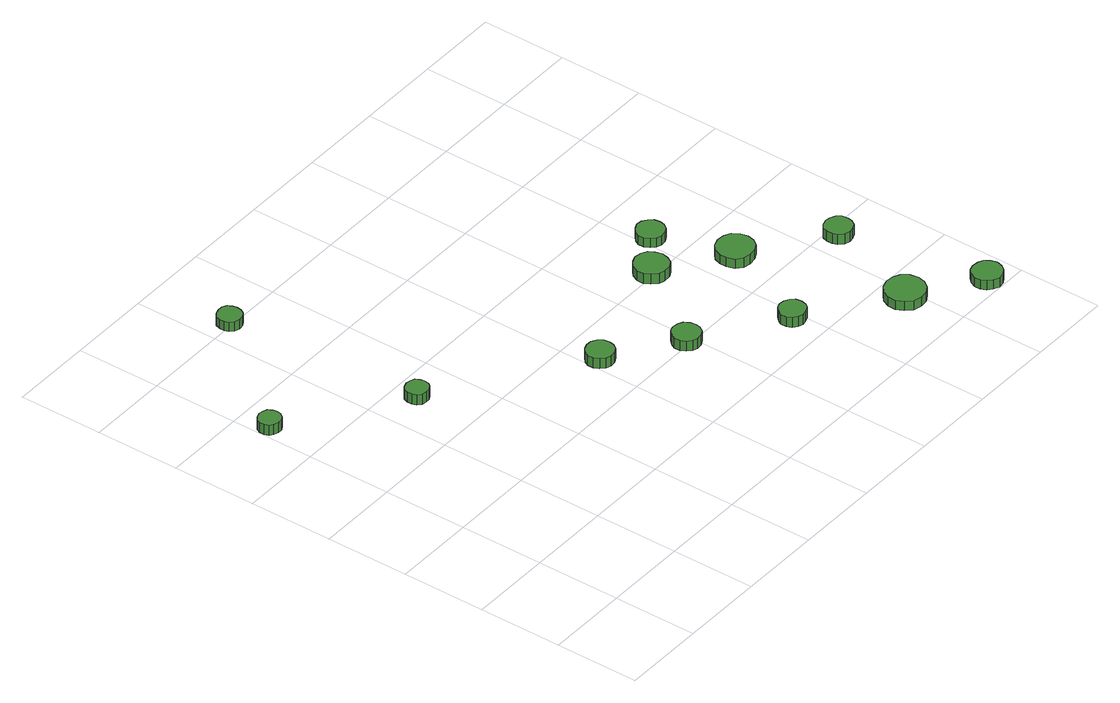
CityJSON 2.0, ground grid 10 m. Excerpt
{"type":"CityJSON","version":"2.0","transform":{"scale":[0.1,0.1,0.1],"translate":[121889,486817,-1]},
"CityObjects":{
"tree1":{"type":"SolitaryVegetationObject","attributes":{"function":"something"},"geometry":[{"type":"MultiSurface","lod":"1","boundaries":[[[0,1,2,3,4,5,6,7,8,9,10,11,12,13,14]],[[15,16,17,18,19,20,21,22,23,24,25,26,27,28,29]],[[0,29,28,1]],[[1,28,27,2]],[[2,27,26,3]],[[3,26,25,4]],[[4,25,24,5]],[[5,24,23,6]],[[6,23,22,7]],[[7,22,21,8]],[[8,21,20,9]],[[9,20,19,10]],[[10,19,18,11]],[[11,18,17,12]],[[12,17,16,13]],[[13,16,15,14]],[[14,15,29,0]]]}]},
"tree2":{"type":"SolitaryVegetationObject","attributes":{"function":"something"},"geometry":[{"type":"MultiSurface","lod":"1","boundaries":[[[30,31,32,33,34,35,36,37,38,39,40,41,42,43,44]],[[45,46,47,48,49,50,51,52,53,54,55,56,57,58,59]],[[30,59,58,31]],[[31,58,57,32]],[[32,57,56,33]],[[33,56,55,34]],[[34,55,54,35]],[[35,54,53,36]],[[36,53,52,37]],[[37,52,51,38]],[[38,51,50,39]],[[39,50,49,40]],[[40,49,48,41]],[[41,48,47,42]],[[42,47,46,43]],[[43,46,45,44]],[[44,45,59,30]]]}]},
"tree3":{"type":"SolitaryVegetationObject","attributes":{"function":"something"},"geometry":[{"type":"MultiSurface","lod":"1","boundaries":[[[60,61,62,63,64,65,66,67,68,69,70,71,72,73,74]],[[75,76,77,78,79,80,81,82,83,84,85,86,87,88,89]],[[60,89,88,61]],[[61,88,87,62]],[[62,87,86,63]],[[63,86,85,64]],[[64,85,84,65]],[[65,84,83,66]],[[66,83,82,67]],[[67,82,81,68]],[[68,81,80,69]],[[69,80,79,70]],[[70,79,78,71]],[[71,78,77,72]],[[72,77,76,73]],[[73,76,75,74]],[[74,75,89,60]]]}]},
"tree4":{"type":"SolitaryVegetationObject","attributes":{"function":"something"},"geometry":[{"type":"MultiSurface","lod":"1","boundaries":[[[90,91,92,93,94,95,96,97,98,99,100,101,102,103,104]],[[105,106,107,108,109,110,111,112,113,114,115,116,117,118,119]],[[90,119,118,91]],[[91,118,117,92]],[[92,117,116,93]],[[93,116,115,94]],[[94,115,114,95]],[[95,114,113,96]],[[96,113,112,97]],[[97,112,111,98]],[[98,111,110,99]],[[99,110,109,100]],[[100,109,108,101]],[[101,108,107,102]],[[102,107,106,103]],[[103,106,105,104]],[[104,105,119,90]]]}]},
"tree5":{"type":"SolitaryVegetationObject","attributes":{"function":"something"},"geometry":[{"type":"MultiSurface","lod":"1","boundaries":[[[120,121,122,123,124,125,126,127,128,129,130,131,132,133,134]],[[135,136,137,138,139,140,141,142,143,144,145,146,147,148,149]],[[120,149,148,121]],[[121,148,147,122]],[[122,147,146,123]],[[123,146,145,124]],[[124,145,144,125]],[[125,144,143,126]],[[126,143,142,127]],[[127,142,141,128]],[[128,141,140,129]],[[129,140,139,130]],[[130,139,138,131]],[[131,138,137,132]],[[132,137,136,133]],[[133,136,135,134]],[[134,135,149,120]]]}]},
"tree6":{"type":"SolitaryVegetationObject","attributes":{"function":"something"},"geometry":[{"type":"MultiSurface","lod":"1","boundaries":[[[150,151,152,153,154,155,156,157,158,159,160,161,162,163,164]],[[165,166,167,168,169,170,171,172,173,174,175,176,177,178,179]],[[150,179,178,151]],[[151,178,177,152]],[[152,177,176,153]],[[153,176,175,154]],[[154,175,174,155]],[[155,174,173,156]],[[156,173,172,157]],[[157,172,171,158]],[[158,171,170,159]],[[159,170,169,160]],[[160,169,168,161]],[[161,168,167,162]],[[162,167,166,163]],[[163,166,165,164]],[[164,165,179,150]]]}]},
"tree7":{"type":"SolitaryVegetationObject","attributes":{"function":"something"},"geometry":[{"type":"MultiSurface","lod":"1","boundaries":[[[180,181,182,183,184,185,186,187,188,189,190,191,192,193,194]],[[195,196,197,198,199,200,201,202,203,204,205,206,207,208,209]],[[180,209,208,181]],[[181,208,207,182]],[[182,207,206,183]],[[183,206,205,184]],[[184,205,204,185]],[[185,204,203,186]],[[186,203,202,187]],[[187,202,201,188]],[[188,201,200,189]],[[189,200,199,190]],[[190,199,198,191]],[[191,198,197,192]],[[192,197,196,193]],[[193,196,195,194]],[[194,195,209,180]]]}]},
"tree8":{"type":"SolitaryVegetationObject","attributes":{"function":"something"},"geometry":[{"type":"MultiSurface","lod":"1","boundaries":[[[210,211,212,213,214,215,216,217,218,219,220,221,222,223,224]],[[225,226,227,228,229,230,231,232,233,234,235,236,237,238,239]],[[210,239,238,211]],[[211,238,237,212]],[[212,237,236,213]],[[213,236,235,214]],[[214,235,234,215]],[[215,234,233,216]],[[216,233,232,217]],[[217,232,231,218]],[[218,231,230,219]],[[219,230,229,220]],[[220,229,228,221]],[[221,228,227,222]],[[222,227,226,223]],[[223,226,225,224]],[[224,225,239,210]]]}]},
"tree9":{"type":"SolitaryVegetationObject","attributes":{"function":"something"},"geometry":[{"type":"MultiSurface","lod":"1","boundaries":[[[240,241,242,243,244,245,246,247,248,249,250,251,252,253,254]],[[255,256,257,258,259,260,261,262,263,264,265,266,267,268,269]],[[240,269,268,241]],[[241,268,267,242]],[[242,267,266,243]],[[243,266,265,244]],[[244,265,264,245]],[[245,264,263,246]],[[246,263,262,247]],[[247,262,261,248]],[[248,261,260,249]],[[249,260,259,250]],[[250,259,258,251]],[[251,258,257,252]],[[252,257,256,253]],[[253,256,255,254]],[[254,255,269,240]]]}]},
"tree10":{"type":"SolitaryVegetationObject","attributes":{"function":"something"},"geometry":[{"type":"MultiSurface","lod":"1","boundaries":[[[270,271,272,273,274,275,276,277,278,279,280,281,282,283,284]],[[285,286,287,288,289,290,291,292,293,294,295,296,297,298,299]],[[270,299,298,271]],[[271,298,297,272]],[[272,297,296,273]],[[273,296,295,274]],[[274,295,294,275]],[[275,294,293,276]],[[276,293,292,277]],[[277,292,291,278]],[[278,291,290,279]],[[279,290,289,280]],[[280,289,288,281]],[[281,288,287,282]],[[282,287,286,283]],[[283,286,285,284]],[[284,285,299,270]]]}]},
"tree11":{"type":"SolitaryVegetationObject","attributes":{"function":"something"},"geometry":[{"type":"MultiSurface","lod":"1","boundaries":[[[300,301,302,303,304,305,306,307,308,309,310,311,312,313,314]],[[315,316,317,318,319,320,321,322,323,324,325,326,327,328,329]],[[300,329,328,301]],[[301,328,327,302]],[[302,327,326,303]],[[303,326,325,304]],[[304,325,324,305]],[[305,324,323,306]],[[306,323,322,307]],[[307,322,321,308]],[[308,321,320,309]],[[309,320,319,310]],[[310,319,318,311]],[[311,318,317,312]],[[312,317,316,313]],[[313,316,315,314]],[[314,315,329,300]]]}]},
"tree12":{"type":"SolitaryVegetationObject","attributes":{"function":"something"},"geometry":[{"type":"MultiSurface","lod":"1","boundaries":[[[330,331,332,333,334,335,336,337,338,339,340,341,342,343,344]],[[345,346,347,348,349,350,351,352,353,354,355,356,357,358,359]],[[330,359,358,331]],[[331,358,357,332]],[[332,357,356,333]],[[333,356,355,334]],[[334,355,354,335]],[[335,354,353,336]],[[336,353,352,337]],[[337,352,351,338]],[[338,351,350,339]],[[339,350,349,340]],[[340,349,348,341]],[[341,348,347,342]],[[342,347,346,343]],[[343,346,345,344]],[[344,345,359,330]]]}]}
},
"vertices":[
[28,464,19],[27,469,19],[24,474,19],[19,476,19],[14,477,19],[8,475,19],[4,472,19],[2,467,19],[2,461,19],[4,456,19],[8,453,19],[14,451,19],[19,451,19],[24,454,19],[27,459,19],[27,459,6],[24,454,6],[19,451,6],[14,451,6],[8,453,6],[4,456,6],[2,461,6],[2,467,6],[4,472,6],[8,475,6],[14,477,6],[19,476,6],[24,474,6],[27,469,6],[28,464,6],
[161,372,20],[160,377,20],[157,382,20],[152,384,20],[147,385,20],[141,383,20],[137,380,20],[135,375,20],[135,369,20],[137,364,20],[141,360,20],[147,359,20],[152,359,20],[157,362,20],[160,366,20],[160,366,7],[157,362,7],[152,359,7],[147,359,7],[141,360,7],[137,364,7],[135,369,7],[135,375,7],[137,380,7],[141,383,7],[147,385,7],[152,384,7],[157,382,7],[160,377,7],[161,372,7],
[144,603,19],[143,609,19],[140,614,19],[135,617,19],[129,617,19],[123,615,19],[119,612,19],[117,606,19],[117,600,19],[119,595,19],[123,591,19],[129,589,19],[135,590,19],[140,593,19],[143,598,19],[143,598,7],[140,593,7],[135,590,7],[129,589,7],[123,591,7],[119,595,7],[117,600,7],[117,606,7],[119,612,7],[123,615,7],[129,617,7],[135,617,7],[140,614,7],[143,609,7],[144,603,7],
[330,258,20],[329,265,20],[325,270,20],[319,274,20],[312,274,20],[306,272,20],[301,268,20],[298,262,20],[298,255,20],[301,249,20],[306,244,20],[312,242,20],[319,243,20],[325,246,20],[329,252,20],[329,252,7],[325,246,7],[319,243,7],[312,242,7],[306,244,7],[301,249,7],[298,255,7],[298,262,7],[301,268,7],[306,272,7],[312,274,7],[319,274,7],[325,270,7],[329,265,7],[330,258,7],
[408,204,20],[407,211,20],[403,217,20],[397,220,20],[390,221,20],[384,219,20],[379,214,20],[376,208,20],[376,201,20],[379,195,20],[384,190,20],[390,188,20],[397,189,20],[403,192,20],[407,198,20],[407,198,7],[403,192,7],[397,189,7],[390,188,7],[384,190,7],[379,195,7],[376,201,7],[376,208,7],[379,214,7],[384,219,7],[390,221,7],[397,220,7],[403,217,7],[407,211,7],[408,204,7],
[506,140,20],[505,147,20],[501,152,20],[495,155,20],[489,156,20],[483,154,20],[478,149,20],[475,144,20],[475,137,20],[478,131,20],[483,127,20],[489,125,20],[495,126,20],[501,129,20],[505,134,20],[505,134,7],[501,129,7],[495,126,7],[489,125,7],[483,127,7],[478,131,7],[475,137,7],[475,144,7],[478,149,7],[483,154,7],[489,156,7],[495,155,7],[501,152,7],[505,147,7],[506,140,7],
[483,304,20],[481,312,20],[477,319,20],[470,323,20],[461,324,20],[454,321,20],[448,316,20],[444,308,20],[444,300,20],[448,293,20],[454,287,20],[461,285,20],[470,285,20],[477,289,20],[481,296,20],[481,296,7],[477,289,7],[470,285,7],[461,285,7],[454,287,7],[448,293,7],[444,300,7],[444,308,7],[448,316,7],[454,321,7],[461,324,7],[470,323,7],[477,319,7],[481,312,7],[483,304,7],
[613,68,19],[611,78,19],[605,86,19],[597,90,19],[588,91,19],[578,88,19],[571,82,19],[567,73,19],[567,64,19],[571,55,19],[578,48,19],[588,45,19],[597,46,19],[605,51,19],[611,59,19],[611,59,7],[605,51,7],[597,46,7],[588,45,7],[578,48,7],[571,55,7],[567,64,7],[567,73,7],[571,82,7],[578,88,7],[588,91,7],[597,90,7],[605,86,7],[611,78,7],[613,68,7],
[526,340,19],[525,347,19],[521,352,19],[515,356,19],[508,357,19],[502,354,19],[497,350,19],[494,344,19],[494,337,19],[497,331,19],[502,326,19],[508,324,19],[515,325,19],[521,328,19],[525,334,19],[525,334,7],[521,328,7],[515,325,7],[508,324,7],[502,326,7],[497,331,7],[494,337,7],[494,344,7],[497,350,7],[502,354,7],[508,357,7],[515,356,7],[521,352,7],[525,347,7],[526,340,7],
[562,252,19],[560,261,19],[555,269,19],[547,273,19],[538,274,19],[529,271,19],[522,265,19],[519,257,19],[519,248,19],[522,239,19],[529,233,19],[538,231,19],[547,232,19],[555,236,19],[560,243,19],[560,243,7],[555,236,7],[547,232,7],[538,231,7],[529,233,7],[522,239,7],[519,248,7],[519,257,7],[522,265,7],[529,271,7],[538,274,7],[547,273,7],[555,269,7],[560,261,7],[562,252,7],
[683,18,19],[681,25,19],[677,31,19],[671,34,19],[663,35,19],[656,33,19],[651,28,19],[648,21,19],[648,14,19],[651,8,19],[656,3,19],[663,0,19],[671,1,19],[677,5,19],[681,11,19],[681,11,7],[677,5,7],[671,1,7],[663,0,7],[656,3,7],[651,8,7],[648,14,7],[648,21,7],[651,28,7],[656,33,7],[663,35,7],[671,34,7],[677,31,7],[681,25,7],[683,18,7],
[648,187,20],[647,194,20],[643,199,20],[637,202,20],[631,203,20],[624,201,20],[619,197,20],[617,191,20],[617,184,20],[619,178,20],[624,173,20],[631,171,20],[637,172,20],[643,175,20],[647,181,20],[647,181,7],[643,175,7],[637,172,7],[631,171,7],[624,173,7],[619,178,7],[617,184,7],[617,191,7],[619,197,7],[624,201,7],[631,203,7],[637,202,7],[643,199,7],[647,194,7],[648,187,7]
]}
